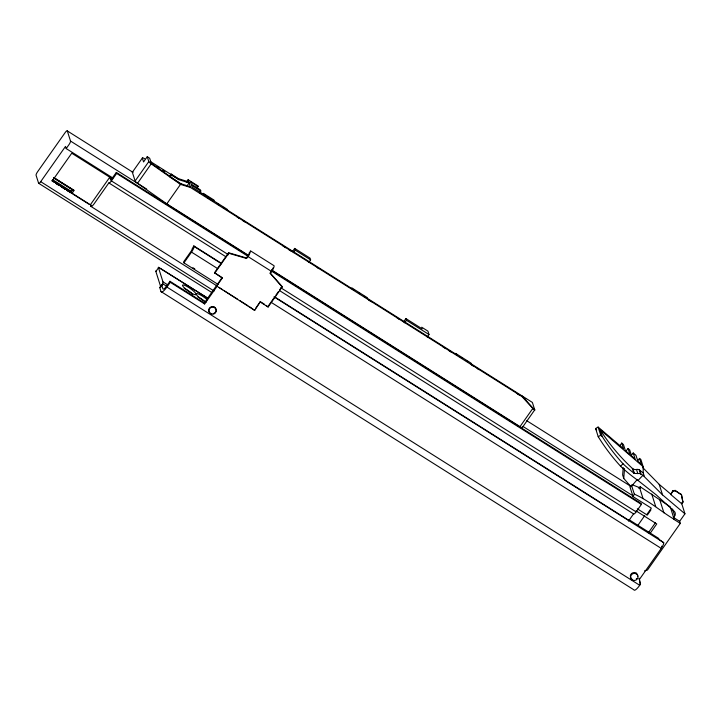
<?xml version="1.0" encoding="UTF-8"?>
<svg xmlns="http://www.w3.org/2000/svg" width="721" height="721" viewBox="0 0 721 721"><rect width="100%" height="100%" fill="white"/><g stroke="black" fill="none" stroke-linecap="round" stroke-linejoin="round"><path stroke-width="1.08" d="M623.241 467.541L622.638 474.923L623.737 478.393L631.037 486.774L637.337 479.465M623.737 478.393L624.548 468.551M640.356 584.361L639.167 578.341L640.356 584.361L639.707 585.29A8.94 2.19 -57.8 0 1 633.813 589.778L161.008 291.563L159.756 287.589L162.631 284.146L162.973 281.875L158.503 267.77A9.319 1.83 35.1 0 1 158.53 267.212L208.027 298.431M646.692 514.722L651.324 508.152L633.065 496.634L634.327 494.128L631.488 485.206M132.934 172.31L67.305 130.916A3.163 0.775 -57.8 0 0 65.214 132.502L37.564 171.787A3.163 0.775 -57.8 0 0 36.077 175.275L38.61 183.251A3.163 0.775 -57.8 0 0 40.691 181.665L65.512 146.408L66.197 148.58L112.873 178.024M66.197 148.58L69.036 144.551A3.163 0.775 -57.8 0 0 70.523 141.064L67.305 130.916M69.712 192.588L70.973 190.795L71.226 191.398L73.118 190.209A4.281 1.054 -57.8 0 1 73.921 190.236M52.245 180.556L72.118 193.21L74.011 190.515L53.471 177.564M109.763 177.213L90.368 204.773L90.828 206.233A5.218 1.28 -57.8 0 0 94.271 203.61L108.835 182.918A3.911 0.955 -57.8 0 0 111.394 180.899L116.649 173.428L116.333 172.427L110.737 180.205L109.763 177.213L111.665 178.411L71.749 153.213L52.345 180.773L91.342 205.368M142.343 158.061L143.569 161.937L147.246 156.709L148.796 161.585L135.124 181.007L132.349 172.256L142.343 158.061A3.353 0.658 35.1 0 1 144.768 158.791M248.682 255.486L166.812 203.845L137.522 183.296L151.185 163.874A3.353 0.658 35.1 0 1 148.977 161.91M186.342 182.233L188.109 179.727L188.812 181.944L178.547 178.7L171.192 174.067L169.823 176.005L170.129 176.978L181.458 184.116M170.129 176.978L171.499 175.032L171.192 174.067M166.812 203.845L180.511 184.387L190.461 187.487L522.031 396.622L532.81 408.419L520.003 426.616L271.529 269.897M186.757 186.261L189.118 182.909L178.853 179.673L171.499 175.032M196.644 187.523L197.824 185.856L188.109 179.727M196.869 188.235L198.05 186.559L197.824 185.856M199.627 192.732L200.808 191.056L200.447 189.911L191.137 184.044L190.407 181.746L198.05 186.559M160.756 287.309A9.319 1.83 35.1 0 0 160.738 286.841L155.871 271.502L158.503 267.77M159.756 287.589L162.045 284.894A9.319 1.83 35.1 0 0 162.631 284.146M221.446 263.345L193.823 245.924L192.065 249.06A1.866 0.46 -57.8 0 1 191.191 251.115L183.621 261.867L183.945 262.868L218.31 284.552M255.82 308.047L260.317 301.657L254.702 310.409L216.345 285.786L217.102 286.264L204.647 303.965L204.322 302.964L169.958 281.289L166.587 286.066A5.588 1.37 -57.8 0 1 162.901 288.878L161.648 284.903M161.008 291.563A8.94 2.19 -57.8 0 0 166.911 287.066L170.273 282.29L169.958 281.289M183.945 262.868L191.516 252.116A5.218 1.28 -57.8 0 0 193.958 246.375L193.823 245.924M216.507 286.318L222.293 278.099L214.488 272.754L228.575 252.738L246.411 257.947L246.582 258.478L228.746 253.269L228.575 252.738M214.651 273.286L228.746 253.269M204.322 302.964L222.122 277.567L214.488 272.754M246.411 257.947L247.781 256.009A3.443 0.847 -57.8 0 0 249.394 252.215M246.582 258.478L247.952 256.541A5.218 1.28 -57.8 0 0 250.394 250.791L274.079 265.725A5.218 1.28 -57.8 0 1 271.628 271.475L270.258 273.412L282.208 286.994L268.122 307.011L260.479 302.189M270.258 273.412L271.006 271.592M292.311 251.773L294.673 248.421L310.066 258.136L310.616 259.857L308.849 262.363M293.447 252.647L295.213 250.142L294.673 248.421M268.554 305.623L270.348 303.072M274.034 297.845L270.952 302.216L661.256 548.402L639.482 579.342M275.882 295.213L278.342 291.717M279.577 289.959L282.046 286.462L270.096 272.88M403.544 321.926L405.896 318.583L422.227 328.884L421.695 327.208L427.932 331.137L429.004 334.526L427.238 337.04M404.67 322.81L406.437 320.295L405.896 318.583M470.579 363.456L532.377 402.426L534.739 409.87L522.437 427.346A3.353 0.658 35.1 0 1 520.003 426.616M619.925 445.65L621.736 443.082L623.449 444.551L625.377 450.634L629.983 454.6L628.054 448.516L625.765 451.4M638.887 488.523L640.149 486.729L670.296 506.818L674.189 519.535L680.3 523.392L647.449 570.059L644.592 570.834M628.505 521.094L633.57 513.893A3.911 0.955 -57.8 0 0 636.129 511.874L641.393 504.412L641.068 503.402L271.565 270.339M637.797 525.474L644.727 515.623M681.787 503.835L670.719 494.489L672.828 490.686L675.235 490.397L681.525 494.804L682.949 502.177L681.787 503.835L684.95 513.803L679.651 521.328L680.3 523.392M670.719 494.489L673.008 491.244L675.415 490.956L681.525 494.804M648.323 532.846L655.434 522.743M650.288 533.125L656.75 523.933L636.048 510.874M681.489 503.447L682.778 501.618L681.345 494.245M674.189 519.535L673.522 517.417L674.685 515.848A3.731 3.542 -17.6 0 0 674.234 511.315L656.344 494.967L638.031 480.474A260.155 196.049 -36 0 1 626.928 471.913A259.677 195.688 -36 0 1 620.601 466.253A216.102 205.17 -17.6 0 1 598.214 436.692L595.618 428.508L598.106 427.057L623.458 448.615L621.736 443.082M631.398 455.293L633.236 452.986L635.994 455.357L637.923 461.44L641.438 464.468L639.509 458.394L637.67 460.701M620.601 466.253L622.98 463.729A212.605 201.853 -17.6 0 1 602.251 436.565L600.701 435.232L598.106 427.057M638.031 480.474L642.943 475.283L662.545 494.885L684.95 513.803M598.214 436.692L600.701 435.232M642.943 475.283L639.824 473.526L634.435 473.481A5.543 4.182 -36 0 1 633.831 473.093A255.622 192.633 -36 0 1 622.98 463.729M189.118 182.909L190.335 186.748L180.061 183.467L151.266 163.27L149.671 158.241L147.246 156.709M640.149 486.729L640.59 488.117L632.047 484.656M151.185 163.874L180.511 184.387M634.327 494.128C648.873 500.572 660.742 511.315 674.288 519.399M639.509 458.394L640.897 459.583L643.159 466.712L643.222 472.931L639.176 469.84A3.659 3.47 -17.6 0 0 636.508 469.461A4.605 4.38 -17.6 0 1 632.335 468.389A212.605 201.853 -17.6 0 1 600.016 429.545L602.251 436.565M295.213 250.142L310.616 259.857M406.437 320.295L429.004 334.526M200.808 191.056L191.498 185.189L192.137 187.19L227.412 209.441L227.683 210.307M150.211 161.378L178.727 179.367M199.645 192.561L201.547 193.76M216.751 203.358L219.608 205.152M222.456 206.954L225.312 208.748M227.214 209.955L354.597 290.302M358.4 292.699L360.302 293.898M364.105 296.295L457.267 355.056M460.124 356.859L462.026 358.058M465.829 360.455L467.731 361.654M157.151 166.605L159.062 167.804M162.865 170.21L164.776 171.409M237.164 217.066L239.066 218.274M242.878 220.671L244.78 221.879M282.884 245.906L285.741 247.709M288.598 249.511L291.455 251.314M317.168 267.536L319.079 268.735M368.602 299.972L371.459 301.775M397.181 317.997L399.083 319.196M442.901 346.837L445.758 348.64M448.615 350.442L451.472 352.245M471.471 364.862L473.373 366.061M477.185 368.467L479.095 369.666M517.191 393.693L520.048 395.496M522.905 397.298L525.762 399.101M532.846 408.825L534.748 410.024A3.353 0.658 35.1 0 0 534.739 409.87M526.745 420.704L630.415 486.089M673.54 517.48L679.651 521.328M70.523 141.064L146.733 189.127M523.022 426.471L633.534 496.174M116.333 172.427L248.709 255.919M116.649 173.428L248.069 256.325M271.88 271.339L641.393 504.412M247.952 256.541L271.628 271.475M637.319 508.81L647.305 515.109L650.144 511.081A3.163 0.775 -57.8 0 0 650.928 509.828M111.394 180.899L228.53 254.783M280.911 287.823L636.129 511.874M108.835 182.918L225.97 256.802M280.253 291.041L633.57 513.893M274.8 296.998L629.19 520.535L628.901 519.625L658.697 538.416L659.012 539.407L663.708 542.661A5.218 1.28 -57.8 0 1 661.256 548.402M193.958 246.375L221.59 263.805M273.998 296.854L663.708 542.661M191.516 252.116L217.481 268.5M260.317 301.657L264.562 304.334M266.256 305.407L268.122 307.011M54.318 177.871L72.992 189.65M53.507 177.844L73.118 190.209M192.913 267.725L194.769 268.897M52.48 179.574L71.325 191.362M52.426 180.565L72.028 192.931M51.849 180.8L53.76 182.007M56.617 183.81L59.473 185.612M62.33 187.415L65.187 189.217M67.098 190.416L70.901 192.822M72.812 194.021L89.007 204.232M55.535 183.152L59.338 185.558M61.24 186.757L65.043 189.154M66.954 190.353L68.856 191.552M90.945 206.422L216.651 285.714M218.977 287.445L222.717 289.806M224.591 290.987L237.687 299.251M239.561 300.432L247.979 305.74M249.854 306.921L254.702 310.409M40.691 181.665L214.074 291.023M38.61 183.251L211.803 292.501M208.135 298.359L160.819 268.816A9.319 1.83 35.1 0 0 159.17 268.194M170.273 282.29L204.647 303.965M162.973 281.875L167.741 284.876M162.459 283.623L167.227 286.625M166.911 287.066L639.707 585.29M642.483 467.298L659.201 484.359L670.539 493.93M628.054 448.516L629.721 449.958L631.65 456.042L635.165 459.07L633.236 452.986M600.016 429.545L643.159 466.712M533.396 409.032L534.73 410.06L521.77 395.793L522.031 396.622M682.778 501.618L682.949 502.177M675.235 490.397L675.415 490.956M672.828 490.686L673.008 491.244M672.513 509.008L674.685 515.848M659.201 484.359L662.545 494.885M659.931 500.284L663.924 512.865M651.721 494.029L655.713 506.611M643.222 472.868L644.304 476.338M639.725 470.227L640.924 474.003M639.311 469.921L640.536 473.769M636.508 469.461L637.842 473.643M639.581 487.657L643.06 498.626M632.975 468.875L634.435 473.481M632.335 468.389L633.831 473.093M629.92 486.72L633.065 496.634M636.147 573.114L636.409 573.952M632.209 579.927L631.938 579.089A3.722 3.542 -17.6 0 1 631.488 578.756M471.21 363.907L470.93 363.042L455.582 353.362L455.852 354.218M367.404 298.431L367.133 297.575L351.776 287.886L352.046 288.751M282.046 286.462L282.208 286.994M222.122 277.567L222.293 278.099M188.677 181.854L188.983 182.828M190.2 186.658L190.461 187.487M178.547 178.7L178.853 179.673M180.061 183.467L180.331 184.324M214.516 307.173L214.678 307.678M210.469 313.653L210.316 313.148A3.722 3.542 -17.6 0 1 209.162 308.561A3.722 3.542 -17.6 0 1 213.84 306.84A3.722 3.542 -17.6 0 1 215.976 311.075M596.673 430.185A216.102 205.17 -17.6 0 1 595.618 428.508M215.759 311.598A3.722 3.542 -17.6 0 1 214.669 312.923M214.182 313.238A3.722 3.542 -17.6 0 1 213.092 313.635M211.361 313.599A3.722 3.542 -17.6 0 1 210.82 313.419M631.1 578.35A3.722 3.542 -17.6 0 1 633.083 572.699A3.722 3.542 -17.6 0 1 637.715 576.467M636.733 578.476A3.722 3.542 -17.6 0 1 636.301 578.855M184.17 288.4A5.867 1.154 35.1 0 1 188.92 291.059A5.867 1.154 35.1 0 1 192.633 294.519M197.915 297.079A5.867 1.154 35.1 0 1 205.746 302.369M205.936 302.207A8.291 1.631 35.1 0 1 197.383 295.826A8.291 1.631 35.1 0 1 198.446 293.997A8.291 1.631 35.1 0 1 207.333 299.801M661.635 546.185A1.866 0.46 -57.8 0 1 661.527 546.419M155.871 271.502A9.319 1.83 35.1 0 1 156.169 270.79M158.359 267.879A11.374 3.29 27.9 0 1 158.395 267.518M273.016 267.915A3.443 0.847 -57.8 0 1 272.899 268.284M272.538 269.122A3.443 0.847 -57.8 0 1 272.304 269.573M272.042 270.042A3.443 0.847 -57.8 0 1 271.457 270.943M160.432 287.553A9.319 1.83 35.1 0 1 160.152 287.589M212.452 200.447A6.516 1.28 35.1 0 0 213.993 200.068L203.331 193.345A6.516 1.28 35.1 0 0 205.936 196.328M211.776 200.15A6.516 1.28 35.1 0 1 211.01 199.771M209.324 198.789A6.516 1.28 35.1 0 1 207.567 197.599M132.349 172.256A3.353 0.658 35.1 0 1 132.934 172.049M137.522 183.296A3.353 0.658 35.1 0 1 135.305 181.331M211.334 314.05A3.722 3.542 -17.6 0 0 216.219 309.913A3.722 3.542 -17.6 0 0 210.171 308.029A3.722 3.542 -17.6 0 0 211.334 314.05M633.065 580.324A3.722 3.542 -17.6 0 0 637.959 576.187A3.722 3.542 -17.6 0 0 631.902 574.304A3.722 3.542 -17.6 0 0 633.065 580.324M184.81 288.328A8.291 1.631 35.1 0 0 196.04 294.691A8.291 1.631 35.1 0 0 187.154 286.534A8.291 1.631 35.1 0 0 184.81 288.328"/></g></svg>
